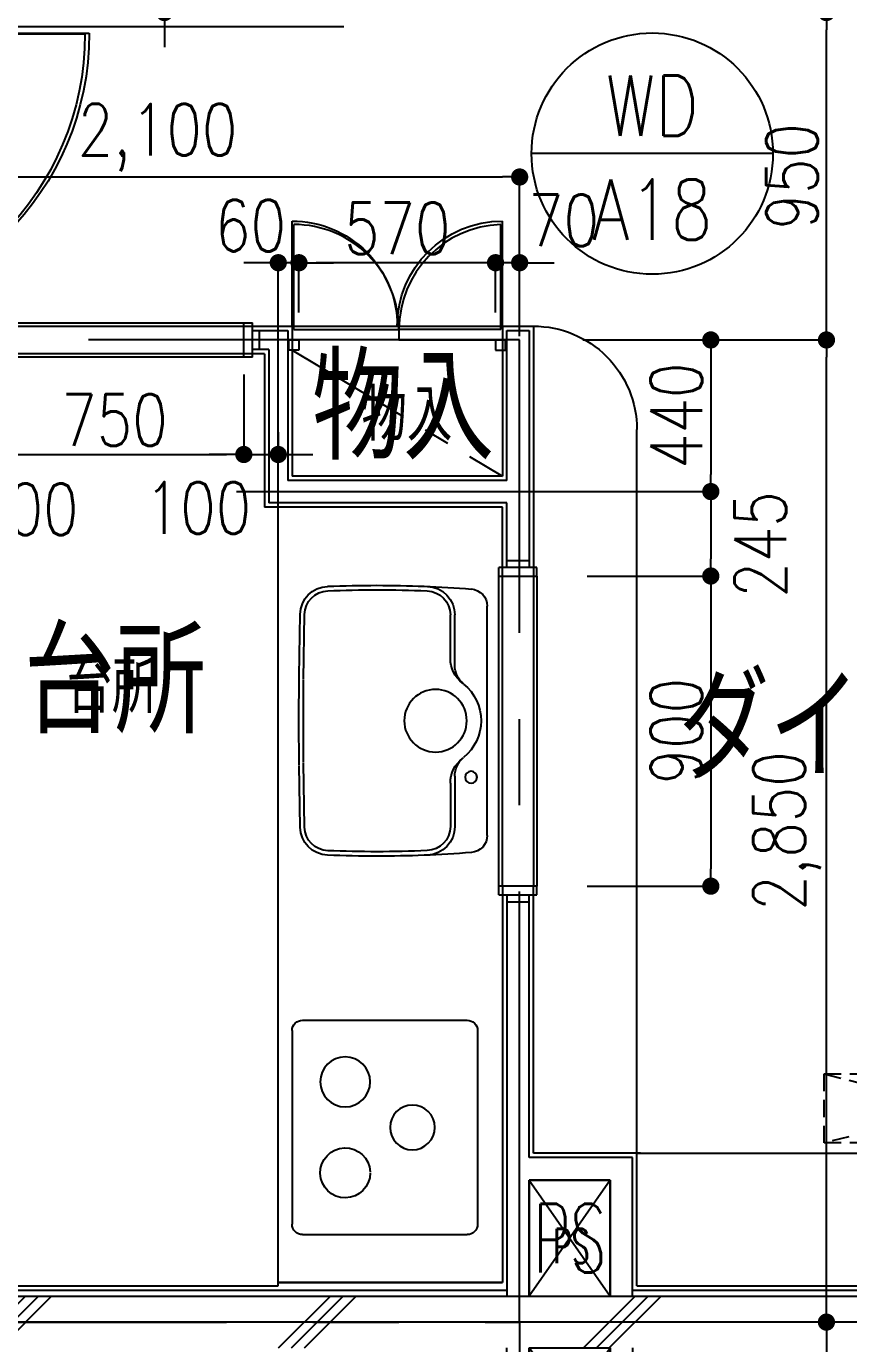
# Model space of a CAD drawing. Header units: millimetres. Extents: x 15495 to 166182, y -39946 to 18307.
# Drawn here: x 52610 to 54995, y 6369 to 10191 of the extents above; entities that cross this region are included whole.
import ezdxf
from ezdxf.enums import TextEntityAlignment as Align

# ---------------------------------------------------------------- set-up
doc = ezdxf.new("R2010")
doc.units = ezdxf.units.MM
doc.header["$LTSCALE"] = 1000
for name, pattern in [('CENTER', [2, 1.25, -0.25, 0.25, -0.25]), ('DASHED2', [0.375, 0.25, -0.125]), ('WaterSpace_CENTER', [2, 1.25, -0.25, 0.25, -0.25])]:
    doc.linetypes.add(name, pattern=pattern)
doc.layers.get('0').update_dxf_attribs({"linetype": 'CONTINUOUS'})
for name, color, linetype in [('DT_ID', 13, 'CONTINUOUS'), ('E_TEXT', 3, 'CONTINUOUS'), ('F_FITT1-100', 5, 'CONTINUOUS'), ('F_FITT1-50', 5, 'CONTINUOUS'), ('K-A_EQP-50', 60, 'CONTINUOUS'), ('SF-A_ELSE-50', 6, 'CONTINUOUS'), ('SF-A_EQP-50', 60, 'CONTINUOUS'), ('SF-A_SANI-KYOUTSU', 60, 'CONTINUOUS'), ('SF-DT_ID-100', 13, 'CONTINUOUS'), ('SF-E_DIM-50', 3, 'CONTINUOUS'), ('SF-E_GRID-100', 1, 'CENTER'), ('SF-E_GRID-50', 1, 'CENTER'), ('SF-E_TEXT-100', 3, 'CONTINUOUS'), ('SF-E_TEXT-50', 3, 'CONTINUOUS'), ('SF-F_FINI1-100', 190, 'CONTINUOUS'), ('SF-F_FINI1-50', 190, 'CONTINUOUS'), ('SF-F_FINI2-50', 1, 'CONTINUOUS'), ('SF-F_FITT1-100', 5, 'CONTINUOUS'), ('SF-F_FITT1-50', 5, 'CONTINUOUS'), ('SF-F_HAT1-50', 9, 'CONTINUOUS'), ('SF-F_HIDE-100', 12, 'CONTINUOUS'), ('SF-F_HIDE-50', 12, 'CONTINUOUS'), ('SF-R_EWALL-50', 7, 'CONTINUOUS'), ('SINK-A_B_C_E_TYPE_A_SANI-100', 60, 'CONTINUOUS'), ('SINK-A_B_C_E_TYPE_A_SANI-50', 60, 'CONTINUOUS'), ('SINK-A_B_C_E_TYPE_DT_ID', 13, 'CONTINUOUS'), ('WaterSpace_F_FITT1-100', 5, 'CONTINUOUS'), ('WaterSpace_F_FITT1-50', 5, 'CONTINUOUS'), ('WaterSpace_SP-A_ELSE-50', 6, 'CONTINUOUS'), ('WaterSpace_SP-A_SANI-KYOUTSU', 60, 'CONTINUOUS'), ('WaterSpace_SP-E_GRID-50', 1, 'WaterSpace_CENTER'), ('WaterSpace_SP-F_FINI1-100', 190, 'CONTINUOUS'), ('WaterSpace_SP-F_FINI1-50', 190, 'CONTINUOUS'), ('WaterSpace_SP-F_FINI2-50', 1, 'CONTINUOUS'), ('WaterSpace_SP-F_FITT1-100', 5, 'CONTINUOUS'), ('WaterSpace_SP-F_FITT1-50', 5, 'CONTINUOUS'), ('WaterSpace_SP-F_FITT2-100', 1, 'CONTINUOUS'), ('WaterSpace_SP-F_FITT2-50', 1, 'CONTINUOUS'), ('WaterSpace_SP-F_HIDE-100', 12, 'CONTINUOUS'), ('WaterSpace_SP-F_HIDE-50', 12, 'CONTINUOUS'), ('WaterSpace_SP-H-AREA-50', 1, 'WaterSpace_CENTER'), ('WaterSpace_SP-H_LINE1-100', 140, 'CONTINUOUS'), ('WaterSpace_SP-H_LINE1-50', 140, 'CONTINUOUS'), ('WaterSpace_SP-U_LGS-50', 120, 'CONTINUOUS')]:
    doc.layers.add(name, color=color, linetype=linetype)
doc.styles.add('DIM', font='romans.shx', dxfattribs={"width": 0.8, "bigfont": 'bigfont.shx'})
doc.styles.add('ROOM', font='romans.shx', dxfattribs={"width": 0.8, "bigfont": 'bigfont.shx'})
doc.styles.add('SINK-A_B_C_E_TYPE_STANDARD', font='TXT', dxfattribs={"bigfont": 'BIGFONT'})
doc.styles.get("Standard").update_dxf_attribs({"font": 'txt.shx', "bigfont": 'bigfont.shx'})
doc.dimstyles.new('DIM50_3_3', dxfattribs={"dimscale": 50, "dimtxt": 3, "dimasz": 1, "dimexe": 0, "dimexo": 1, "dimgap": 0.5, "dimtad": 1, "dimdec": 1, "dimdsep": 46, "dimlunit": 6, "dimtxsty": 'DIM', "dimblk1": 'DOT', "dimblk2": 'DOT', "dimsah": 1, "dimcen": 1, "dimclrd": 256, "dimclre": 256, "dimclrt": 256, "dimadec": 0, "dimazin": 0, "dimtfac": 1, "dimtdec": 1, "dimtix": 1, "dimtmove": 2, "dimatfit": 3, "dimldrblk": 'DOT', "dimfxl": 1, "dimtvp": 0.833333, "dimtolj": 1, "dimarcsym": 0})

# ---------------------------------------------------------------- blocks, each defined once
blk = doc.blocks.new('TATEGU-KIGOU')
at = {"color": 2}
blk.add_line((350, 0), (-350, 0), dxfattribs=at)
blk.add_circle((0, 0), 350, dxfattribs=at)
at = {"color": 2, "style": 'ROOM', "width": 0.8}
for tag, p in [('建具種別', (0, 51.6)), ('建具番号', (0, -250.1))]:
    blk.add_attdef(tag, text='', height=175, dxfattribs=at).set_placement(p, align=Align.CENTER)
at = {"flags": 1}
for tag, p in [('内法寸法（W）', (-414, -713.8)), ('内法寸法（H）', (-414, -1063.8)), ('階', (-373.6, -1414.3)), ('部屋名', (-373.6, -1786.8)), ('メーカー名', (-373.6, -2148.9)), ('値段', (-373.6, -2498.9)), ('重量', (-373.6, -2848.9)), ('建具形状', (-373.6, -3199)), ('開閉方式', (-373.6, -3549)), ('取付場所', (-373.6, -3899)), ('見込', (-373.6, -4296.3)), ('扉厚', (-373.6, -4646.3)), ('仕上', (-373.6, -4996.3)), ('ガラス', (-373.6, -5346.3)), ('建具金物', (-373.6, -5696.3)), ('枠形状', (-373.6, -6046.3)), ('沓摺形状', (-373.6, -6396.3)), ('特記事項', (-373.6, -6746.3)), ('防火性能', (-373.6, -7096.3))]:
    blk.add_attdef(tag, p, '', height=175, dxfattribs=at)
blk = doc.blocks.new('WD-A11_100')
at = {"layer": 'F_FITT1-100'}
for q in [(-867.2, 415), (-40.2, -412.4)]:
    blk.add_line((-40, 415), q, dxfattribs=at)
blk.add_arc((-39.8, 415), 827.4, 180, 269.9719, dxfattribs=at)
blk = doc.blocks.new('SINK-A_B_C_E_TYPE_sink-1_2250')
at = {"layer": 'SINK-A_B_C_E_TYPE_A_SANI-100', "linetype": 'Continuous'}
for p, q in [((0, 0), (0, -650)), ((0, 0), (0, -650)), ((2250, 0), (2250, -650)), ((2250, 0), (2250, -650)), ((1297.5, -44), (1962.5, -44)), ((1297.5, -44), (1962.5, -44)), ((1321.1, -586.8), (1500.3, -589.4)), ((1321.1, -586.8), (1500.3, -589.4)), ((1502, -589.5), (1630, -590)), ((1502, -589.5), (1630, -590)), ((1630, -590), (1758, -589.5)), ((1630, -590), (1758, -589.5)), ((1759.8, -589.4), (1938.9, -586.8)), ((1759.8, -589.4), (1938.9, -586.8)), ((0, -650), (2250, -650)), ((0, -650), (2250, -650))]:
    blk.add_line(p, q, dxfattribs=at)
for centre, radius in [((450, -261), 65), ((450, -261), 65), ((582, -456), 72.5), ((582, -456), 72.5)]:
    blk.add_circle(centre, radius, dxfattribs=at)
for centre, radius, start, end in [((1297.5, -94), 50, 90, 175.5283), ((1297.5, -94), 50, 90, 175.5283), ((1962.5, -94), 50, 4.4717, 90), ((1962.5, -94), 50, 4.4717, 90), ((4750, -364), 3513, 175.5283, 180), ((4750, -364), 3513, 175.5283, 180), ((-1490, -364), 3513, 0, 4.4717), ((-1490, -364), 3513, 0, 4.4717), ((4750, -364), 3513, 180, 182.3366), ((4750, -364), 3513, 180, 182.3366), ((-1490, -364), 3513, 357.6634, 0), ((-1490, -364), 3513, 357.6634, 0), ((318, -456), 72.5, 90, 87.6285), ((318, -456), 72.5, 90, 87.6285), ((1322.9, -503.8), 83, 182.3366, 268.8212), ((1322.9, -503.8), 83, 182.3366, 268.8212), ((1937.1, -503.8), 83, 271.1788, 357.6634), ((1937.1, -503.8), 83, 271.1788, 357.6634)]:
    blk.add_arc(centre, radius, start, end, dxfattribs=at)
at = {"layer": 'SINK-A_B_C_E_TYPE_A_SANI-50', "linetype": 'Continuous'}
for p, q in [((0, 0), (0, -650)), ((2250, 0), (2250, -650)), ((731, -72), (169, -72)), ((1297.5, -44), (1962.5, -44)), ((139, -580), (139, -102)), ((761, -580), (761, -102)), ((1469.3, -138), (1323, -138)), ((1449.3, -151), (1323, -151)), ((1790.7, -138), (1937, -138)), ((1810.7, -151), (1937, -151)), ((731, -610), (169, -610)), ((1321.1, -586.8), (1500.3, -589.4)), ((1321.4, -573.8), (1508, -576.5)), ((1502, -589.5), (1630, -590)), ((1509.7, -576.5), (1748.8, -576.5)), ((1630, -590), (1758, -589.5)), ((1750.5, -576.5), (1938.6, -573.8)), ((1759.8, -589.4), (1938.9, -586.8)), ((0, -650), (2250, -650))]:
    blk.add_line(p, q, dxfattribs=at)
for centre, radius in [((1466, -91), 17.5), ((1630, -194), 90.7), ((450, -261), 65), ((582, -456), 72.5)]:
    blk.add_circle(centre, radius, dxfattribs=at)
for centre, radius, start, end in [((169, -102), 30, 90, 180), ((731, -102), 30, 0, 90), ((1297.5, -94), 50, 90, 175.5283), ((1630, -200), 138, 39.3915, 140.6085), ((1962.5, -94), 50, 4.4717, 90), ((4750, -364), 3513, 175.5283, 180), ((1469.3, -68), 70, 270, 320.6085), ((1790.7, -68), 70, 219.3915, 270), ((-1490, -364), 3513, 0, 4.4717), ((1323, -221), 83, 90, 177.6105), ((1323, -221), 70, 90, 177.6105), ((1449.3, -61), 90, 270, 322.4359), ((1810.7, -61), 90, 217.5642, 270), ((1937, -221), 83, 2.3894, 90), ((1937, -221), 70, 2.3894, 90), ((4750, -364), 3500, 177.6105, 180), ((-1490, -364), 3500, 0, 2.3894), ((4750, -364), 3513, 180, 182.3366), ((4750, -364), 3500, 180, 182.3366), ((-1490, -364), 3500, 357.6634, 0), ((-1490, -364), 3513, 357.6634, 0), ((318, -456), 72.5, 90, 87.6285), ((1322.9, -503.8), 83, 182.3366, 268.8212), ((1322.9, -503.8), 70, 182.3366, 268.8212), ((1937.1, -503.8), 70, 271.1788, 357.6634), ((1937.1, -503.8), 83, 271.1788, 357.6634), ((169, -580), 30, 180, 270), ((731, -580), 30, 270, 0)]:
    blk.add_arc(centre, radius, start, end, dxfattribs=at)
at = {"layer": 'SINK-A_B_C_E_TYPE_DT_ID', "style": 'SINK-A_B_C_E_TYPE_STANDARD', "flags": 1}
for tag, p in [('KTメーカー', (3312.6, 559.4)), ('KT品番', (3312.6, 43.1)), ('KT価格', (3312.6, -456.9)), ('KT取付個所', (3312.6, -852.2)), ('KT寸法（W）', (3321.5, -1319)), ('KT寸法（D）', (3345.3, -1741.7)), ('KTカウンター', (3348.4, -2139.5)), ('KT調理器具', (3348.4, -2556.1)), ('KT水栓金具', (3348.4, -3056.1)), ('KT特記事項', (3348.4, -3531.9))]:
    blk.add_attdef(tag, p, '', height=250, dxfattribs=at)
blk = doc.blocks.new('SINK-A_B_C_E_TYPE')
at = {"layer": 'SINK-A_B_C_E_TYPE_DT_ID', "linetype": 'Continuous'}
blk.add_blockref('SINK-A_B_C_E_TYPE_sink-1_2250', (0, 0), dxfattribs=at)
blk.add_blockref('SINK-A_B_C_E_TYPE_sink-1_2250', (0, 0), dxfattribs=at)
blk = doc.blocks.new('WaterSpace_WD-A18_100')
at = {"layer": 'WaterSpace_F_FITT1-100'}
for p, q in [((0, 0), (0, 305)), ((610, 0), (610, 305))]:
    blk.add_line(p, q, dxfattribs=at)
for centre, start, end in [((0, 0), 0, 90), ((610, 0), 90, 180)]:
    blk.add_arc(centre, 305, start, end, dxfattribs=at)
blk = doc.blocks.new('WaterSpace_WD-A18_50')
at = {"layer": 'WaterSpace_F_FITT1-50'}
for p, q in [((-605, -10), (-605, 295)), ((-5, -10), (-5, 294.8)), ((-605, -10), (-300, -10)), ((-300, -10), (-300, -40)), ((-5, -10), (-300, -10))]:
    blk.add_line(p, q, dxfattribs=at)
at = {"layer": 'WaterSpace_F_FITT1-50', "linetype": 'Continuous'}
for p, q in [((-619, -40), (-590, -40)), ((-619, -70), (-619, -40)), ((-590, -70), (-619, -70)), ((-590, -40), (-590, -70)), ((-20, -40), (-20, -70)), ((9, -40), (-20, -40)), ((-20, -70), (9, -70)), ((9, -70), (9, -40))]:
    blk.add_line(p, q, dxfattribs=at)
at = {"layer": 'WaterSpace_F_FITT1-50'}
for centre, start, end in [((-605, -10), 360, 90), ((5, -10), 91.8789, 180)]:
    blk.add_arc(centre, 305, start, end, dxfattribs=at)
blk = doc.blocks.new('WaterSpace')
at = {"layer": 'WaterSpace_SP-A_ELSE-50'}
blk.add_line((2440, -490), (2440, -2590), dxfattribs=at)
blk.add_arc((2140, -2590), 300, 270, 0, dxfattribs=at)
at = {"layer": 'WaterSpace_SP-E_GRID-50'}
for p, q in [((1400, -2276.4), (1400, -2993.8)), ((1400, -2276.4), (1400, -2993.8)), ((1278.5, -2410), (2321.7, -2410))]:
    blk.add_line(p, q, dxfattribs=at)
at = {"layer": 'WaterSpace_SP-F_FINI1-100'}
for p, q in [((2128, -75), (2362, -75)), ((2128, -75), (2128, -412)), ((2362, -75), (2362, -412)), ((40, -105), (1400, -105)), ((1400, -105), (1400, -115)), ((2440, -105), (2440, -490)), ((1400, -115), (2050, -115)), ((1400, -115), (2050, -115)), ((2050, -1265), (2050, -115)), ((2362, -412), (2128, -412)), ((2140, -490), (2140, -1265)), ((2440, -490), (2140, -490)), ((2050, -2165), (2050, -2365)), ((2140, -2890), (2140, -2165)), ((1360, -2810), (1360, -2365)), ((2050, -2365), (1360, -2365)), ((2050, -2455), (1440, -2455)), ((1440, -2890), (1440, -2455)), ((2050, -2890), (2050, -2455)), ((1360, -2810), (1300, -2810)), ((1300, -2890), (1440, -2890)), ((2050, -2890), (2140, -2890))]:
    blk.add_line(p, q, dxfattribs=at)
at = {"layer": 'WaterSpace_SP-F_FINI1-50'}
for p, q in [((40, -105), (1400, -105)), ((1400, -105), (1400, -115)), ((2440, -105), (2440, -490)), ((2440, -105), (2440, -490)), ((1400, -115), (2050, -115)), ((1400, -115), (2050, -115)), ((2050, -1240), (2050, -115)), ((2140, -490), (2140, -1240)), ((2140, -490), (2140, -1240)), ((2440, -490), (2140, -490)), ((2440, -490), (2140, -490)), ((2050, -2190), (2050, -2365)), ((2140, -2890), (2140, -2190)), ((1360, -2810), (1360, -2365)), ((2050, -2365), (1360, -2365)), ((1440, -2820), (1440, -2455)), ((2050, -2455), (1440, -2455)), ((2050, -2820), (2050, -2455)), ((1360, -2810), (1325, -2810)), ((1440, -2890), (1440, -2850)), ((2050, -2890), (2050, -2850)), ((1325, -2890), (1440, -2890)), ((2050, -2890), (2140, -2890))]:
    blk.add_line(p, q, dxfattribs=at)
at = {"layer": 'WaterSpace_SP-F_FINI2-50'}
blk.add_line((27.5, -92.5), (2062.5, -92.5), dxfattribs=at)
blk.add_line((27.5, -92.5), (2062.5, -92.5), dxfattribs=at)
at = {"layer": 'WaterSpace_SP-F_FITT1-100'}
for p, q in [((2140, -1265), (2050, -1265)), ((2050, -2165), (2140, -2165)), ((1300, -2810), (1300, -2890)), ((1440, -2890), (2050, -2890))]:
    blk.add_line(p, q, dxfattribs=at)
at = {"layer": 'WaterSpace_SP-F_FITT1-50'}
for p, q in [((2040, -1240), (2040, -1265)), ((2040, -1240), (2150, -1240)), ((2150, -1240), (2150, -1265)), ((2150, -1265), (2040, -1265)), ((2040, -2165), (2040, -2190)), ((2040, -2165), (2150, -2165)), ((2150, -2165), (2150, -2190)), ((2150, -2190), (2040, -2190)), ((1325, -2800), (1300, -2800)), ((1300, -2800), (1300, -2900)), ((1325, -2800), (1325, -2900)), ((1750, -2850), (1445, -2850)), ((1750, -2850), (1445, -2850)), ((1750, -2850), (2055, -2850)), ((1750, -2850), (2055, -2850)), ((1300, -2900), (1325, -2900))]:
    blk.add_line(p, q, dxfattribs=at)
at = {"layer": 'WaterSpace_SP-F_FITT2-100'}
for p, q in [((2050, -1265), (2050, -2165)), ((2140, -2165), (2140, -1265))]:
    blk.add_line(p, q, dxfattribs=at)
at = {"layer": 'WaterSpace_SP-F_FITT2-50'}
for p, q in [((2040, -1265), (2040, -2165)), ((2040, -1265), (2040, -2165)), ((2150, -2165), (2150, -1265)), ((2150, -2165), (2150, -1265))]:
    blk.add_line(p, q, dxfattribs=at)
at = {"layer": 'WaterSpace_SP-F_HIDE-100', "ltscale": 0.2}
for p, q in [((1300, -2810), (550, -2810)), ((550, -2890), (1300, -2890))]:
    blk.add_line(p, q, dxfattribs=at)
at = {"layer": 'WaterSpace_SP-F_HIDE-50', "ltscale": 0.2}
for p, q in [((1300, -2800), (550, -2800)), ((550, -2900), (1300, -2900))]:
    blk.add_line(p, q, dxfattribs=at)
at = {"layer": 'WaterSpace_SP-H-AREA-50'}
blk.add_lwpolyline([(0, 0), (2100, 0), (2100, -2850), (450, -2850), (450, -1950), (0, -1950), (0, 0)], dxfattribs=at)
at = {"layer": 'WaterSpace_SP-H_LINE1-100'}
for p, q in [((2362, -412), (2128, -75)), ((2128, -412), (2362, -75))]:
    blk.add_line(p, q, dxfattribs=at)
at = {"layer": 'WaterSpace_SP-H_LINE1-100', "linetype": 'WaterSpace_CENTER', "ltscale": 0.3}
blk.add_line((1440, -2820), (2050, -2455), dxfattribs=at)
at = {"layer": 'WaterSpace_SP-H_LINE1-50'}
for p, q in [((2128, -412), (2362, -75)), ((2362, -412), (2128, -75)), ((2128, -412), (2362, -75)), ((2362, -412), (2128, -75))]:
    blk.add_line(p, q, dxfattribs=at)
at = {"layer": 'WaterSpace_SP-H_LINE1-50', "linetype": 'WaterSpace_CENTER', "ltscale": 0.3}
blk.add_line((1440, -2820), (2050, -2455), dxfattribs=at)
blk.add_line((1440, -2820), (2050, -2455), dxfattribs=at)
at = {"layer": 'WaterSpace_SP-U_LGS-50'}
for p, q in [((2062.5, -1240), (2062.5, -75)), ((2128, -412), (2128, -75)), ((2362, -412), (2362, -75)), ((2427.5, -75), (2427.5, -477.5)), ((2128, -412), (2362, -412)), ((2127.5, -477.5), (2127.5, -1240)), ((2427.5, -477.5), (2127.5, -477.5)), ((2062.5, -1220), (2127.5, -1220)), ((2062.5, -2190), (2062.5, -2377)), ((2062.5, -2210), (2127.5, -2210)), ((2127.5, -2877.5), (2127.5, -2190)), ((1372.5, -2822.5), (1372.5, -2377)), ((2062.5, -2377), (1372.5, -2377)), ((2062.5, -2442.5), (1427.5, -2442.5)), ((1427.5, -2877.5), (1427.5, -2442.5)), ((2062.5, -2442.5), (2062.5, -2877.5)), ((1372.5, -2822.5), (1325, -2822.5)), ((1345, -2822.5), (1345, -2877.5)), ((1325, -2877.5), (1427.5, -2877.5)), ((2062.5, -2877.5), (2127.5, -2877.5))]:
    blk.add_line(p, q, dxfattribs=at)
at = {"layer": 'WaterSpace_SP-A_SANI-KYOUTSU', "rotation": 270}
blk.add_blockref('SINK-A_B_C_E_TYPE', (2050, -115), dxfattribs=at)
at = {"layer": 'WaterSpace_SP-F_FITT1-100', "rotation": 180}
blk.add_blockref('WaterSpace_WD-A18_100', (2050, -2890), dxfattribs=at)
at = {"layer": 'WaterSpace_SP-F_FITT1-50', "yscale": -1}
blk.add_blockref('WaterSpace_WD-A18_50', (2050, -2890), dxfattribs=at)
blk = doc.blocks.new('ROOM')
at = {"layer": 'DT_ID', "flags": 1}
for tag, p in [('室番号', (0, 500)), ('面積', (0, -500)), ('内装制限', (0, -1000)), ('仕上レベル', (0, -1500)), ('スラブレベル', (0, -2000)), ('天井高', (0, -2500)), ('床下地', (0, -3000)), ('床仕上', (0, -3500)), ('巾木高さ', (0, -4000)), ('巾木仕上', (0, -4500)), ('壁下地', (0, -5000)), ('壁仕上', (0, -5500)), ('天井下地', (0, -6000)), ('天井仕上', (0, -6500)), ('見切縁', (0, -7000)), ('備考', (0, -7500))]:
    blk.add_attdef(tag, p, '', height=300, dxfattribs=at)
at = {"layer": 'E_TEXT', "style": 'ROOM', "width": 0.8}
blk.add_attdef('室名', (0, 0), '', height=300, dxfattribs=at)
blk = doc.blocks.new('SF-BLOCK_100')
at = {"layer": 'SF-E_GRID-100'}
blk.add_line((33440.32, 6500), (-8467.99, 6500), dxfattribs=at)
at = {"layer": 'SF-F_FINI1-100'}
blk.add_line((24340, 6605), (25680, 6605), dxfattribs=at)
at = {"layer": 'SF-F_HIDE-100', "ltscale": 0.3}
blk.add_line((24340, 6990), (26280, 6990), dxfattribs=at)
at = {"layer": 'SF-A_SANI-KYOUTSU', "xscale": -1, "rotation": 180.000000000013}
blk.add_blockref('WaterSpace', (21900, 6500), dxfattribs=at)
at = {"layer": 'SF-A_SANI-KYOUTSU'}
blk.add_blockref('WaterSpace', (21900, 6500), dxfattribs=at)
at = {"layer": 'SF-DT_ID-100'}
blk.add_blockref('TATEGU-KIGOU', (24384.5, 9890.71), dxfattribs=at).add_auto_attribs({'建具種別': 'WD', '建具番号': 'A18'})
at = {"layer": 'SF-E_TEXT-100'}
ref = blk.add_blockref('ROOM', (23397.84, 9002.52), dxfattribs=at)
ref.add_attrib('室名', '物入', (23397.84, 9002.52), dxfattribs={"height": 300, "style": 'ROOM', "width": 0.8})
ref = blk.add_blockref('ROOM', (22562.03, 8208.86), dxfattribs=at)
ref.add_attrib('室名', '台所', (22562.03, 8208.86), dxfattribs={"height": 300, "style": 'ROOM', "width": 0.8})
ref = blk.add_blockref('ROOM', (24460.16, 8075.3), dxfattribs=at)
ref.add_attrib('室名', 'ダイニング', (24460.16, 8075.3), dxfattribs={"height": 300, "style": 'ROOM', "width": 0.8})
at = {"layer": 'SF-F_FITT1-100', "xscale": -1}
blk.add_blockref('WD-A11_100', (21884.69, 9825), dxfattribs=at)
at = {"layer": 'SF-E_TEXT-100', "width": 0.6}
blk.add_text('PS', height=200, dxfattribs=at).set_placement((24145, 6743.5), align=Align.MIDDLE)
blk = doc.blocks.new('DOT')
at = {"color": 0, "linetype": 'ByBlock'}
blk.add_line((-0.5, 0), (-1, 0), dxfattribs=at)
at = {"color": 0, "linetype": 'ByBlock', "const_width": 0.5}
blk.add_lwpolyline([(-0.25, 0, 1), (0.25, 0, 1)], format="xyb", close=True, dxfattribs=at)
blk = doc.blocks.new('*D268')
at = {"layer": 'SF-E_DIM-50', "lineweight": -2}
for p, q in [((51940.7, 8600.1), (51940.7, 9753.9)), ((51990.7, 9753.9), (53990.7, 9753.9)), ((54040.7, 9500.1), (54040.7, 9753.9))]:
    blk.add_line(p, q, dxfattribs=at)
at = {"layer": 'SF-E_DIM-50', "lineweight": -2, "xscale": 50, "yscale": 50, "zscale": 50, "rotation": 180}
blk.add_blockref('DOT', (51940.7, 9753.9), dxfattribs=at)
at = {"layer": 'SF-E_DIM-50', "lineweight": -2, "xscale": 50, "yscale": 50, "zscale": 50}
blk.add_blockref('DOT', (54040.7, 9753.9), dxfattribs=at)
at = {"layer": 'SF-E_DIM-50', "insert": (52990.7, 9868.2), "char_height": 150, "attachment_point": 5, "style": 'DIM'}
blk.add_mtext('\\A1;2,100', dxfattribs=at)
blk = doc.blocks.new('_DOT')
at = {"color": 0, "linetype": 'ByBlock'}
blk.add_line((-0.5, 0), (-1, 0), dxfattribs=at)
at = {"color": 0, "linetype": 'ByBlock', "const_width": 0.5}
blk.add_lwpolyline([(-0.25, 0, 1), (0.25, 0, 1)], format="xyb", close=True, dxfattribs=at)
blk = doc.blocks.new('WD-A11_50')
at = {"layer": 'F_FITT1-50'}
for p, q in [((-30.5, -61.8), (-854.5, -61.8)), ((70.3, -40), (-39.7, -40)), ((-39.7, -60), (-39.7, -40)), ((1.8, -60), (-39.7, -60)), ((0, -61.8), (-30.5, -61.8)), ((-30.5, -61.8), (-30.5, -888.1)), ((0, -886.7), (0, -60.4)), ((1.8, -60), (1.8, -75)), ((1.8, -75), (15.7, -75)), ((15.7, -75), (15.7, -60)), ((70.3, -60), (15.7, -60)), ((70.3, -40), (70.3, -60)), ((117.2, -475), (-122.8, -475)), ((1.8, -875), (15.7, -875)), ((1.8, -890), (1.8, -875)), ((15.7, -875), (15.7, -890)), ((-39.7, -890), (-39.7, -910)), ((1.8, -890), (-39.7, -890)), ((0, -888.1), (-30.5, -888.1)), ((70.3, -890), (15.7, -890)), ((70.3, -910), (70.3, -890))]:
    blk.add_line(p, q, dxfattribs=at)
blk.add_arc((-28.5, -62.2), 826, 179.9767, 269.8636, dxfattribs=at)
blk = doc.blocks.new('*D210')
at = {"layer": 'SF-E_DIM-50', "lineweight": -2}
for p, q in [((53898.4, 10231), (54930.4, 10231)), ((54930.4, 9331), (54930.4, 10181)), ((54408.4, 9281), (54930.4, 9281))]:
    blk.add_line(p, q, dxfattribs=at)
at = {"layer": 'SF-E_DIM-50', "lineweight": -2, "xscale": 50, "yscale": 50, "zscale": 50}
for p, rotation in [((54930.4, 10231), 90), ((54930.4, 9281), 270)]:
    blk.add_blockref('DOT', p, dxfattribs=dict(at, rotation=rotation))
at = {"layer": 'SF-E_DIM-50', "insert": (54830.4, 9756), "char_height": 150, "attachment_point": 5, "rotation": 90, "style": 'DIM'}
blk.add_mtext('\\A1;950', dxfattribs=at)
blk = doc.blocks.new('*D239')
at = {"layer": 'SF-E_DIM-50', "lineweight": -2}
for p, q in [((54575.9, 9281), (54595.1, 9281)), ((54595.1, 9231), (54595.1, 8891)), ((54158.1, 8841), (54595.1, 8841))]:
    blk.add_line(p, q, dxfattribs=at)
at = {"layer": 'SF-E_DIM-50', "lineweight": -2, "xscale": 50, "yscale": 50, "zscale": 50}
for p, rotation in [((54595.1, 9281), 90), ((54595.1, 8841), 270)]:
    blk.add_blockref('DOT', p, dxfattribs=dict(at, rotation=rotation))
at = {"layer": 'SF-E_DIM-50', "insert": (54495.1, 9061), "char_height": 150, "attachment_point": 5, "rotation": 90, "style": 'DIM'}
blk.add_mtext('\\A1;440', dxfattribs=at)
blk = doc.blocks.new('*D238')
at = {"layer": 'SF-E_DIM-50', "lineweight": -2}
for p, q in [((54322.2, 8841), (54595.1, 8841)), ((54595.1, 8791), (54595.1, 8646)), ((54236.3, 8596), (54595.1, 8596))]:
    blk.add_line(p, q, dxfattribs=at)
at = {"layer": 'SF-E_DIM-50', "lineweight": -2, "xscale": 50, "yscale": 50, "zscale": 50}
for p, rotation in [((54595.1, 8841), 90), ((54595.1, 8596), 270)]:
    blk.add_blockref('DOT', p, dxfattribs=dict(at, rotation=rotation))
at = {"layer": 'SF-E_DIM-50', "insert": (54738.8, 8687.6), "char_height": 150, "attachment_point": 5, "rotation": 90, "style": 'DIM'}
blk.add_mtext('\\A1;245', dxfattribs=at)
blk = doc.blocks.new('*D237')
at = {"layer": 'SF-E_DIM-50', "lineweight": -2}
for p, q in [((54236.3, 8596), (54595.1, 8596)), ((54595.1, 8546), (54595.1, 7746)), ((54236.3, 7696), (54595.1, 7696))]:
    blk.add_line(p, q, dxfattribs=at)
at = {"layer": 'SF-E_DIM-50', "lineweight": -2, "xscale": 50, "yscale": 50, "zscale": 50}
for p, rotation in [((54595.1, 8596), 90), ((54595.1, 7696), 270)]:
    blk.add_blockref('DOT', p, dxfattribs=dict(at, rotation=rotation))
at = {"layer": 'SF-E_DIM-50', "insert": (54495.1, 8146), "char_height": 150, "attachment_point": 5, "rotation": 90, "style": 'DIM'}
blk.add_mtext('\\A1;900', dxfattribs=at)
blk = doc.blocks.new('*D236')
at = {"layer": 'SF-E_DIM-50', "lineweight": -2}
for p, q in [((54224, 9281), (54930.4, 9281)), ((54930.4, 6481), (54930.4, 9231)), ((54942.5, 6431), (54930.4, 6431))]:
    blk.add_line(p, q, dxfattribs=at)
at = {"layer": 'SF-E_DIM-50', "lineweight": -2, "xscale": 50, "yscale": 50, "zscale": 50}
for p, rotation in [((54930.4, 9281), 90), ((54930.4, 6431), 270)]:
    blk.add_blockref('DOT', p, dxfattribs=dict(at, rotation=rotation))
at = {"layer": 'SF-E_DIM-50', "insert": (54816.1, 7856), "char_height": 150, "attachment_point": 5, "rotation": 90, "style": 'DIM'}
blk.add_mtext('\\A1;2,850', dxfattribs=at)
blk = doc.blocks.new('*D234')
at = {"layer": 'SF-E_DIM-50', "lineweight": -2}
for p, q in [((54942.5, 6431), (54930.4, 6431)), ((54930.4, 6381), (54930.4, 3631)), ((54224, 3581), (54930.4, 3581))]:
    blk.add_line(p, q, dxfattribs=at)
at = {"layer": 'SF-E_DIM-50', "lineweight": -2, "xscale": 50, "yscale": 50, "zscale": 50}
for p, rotation in [((54930.4, 6431), 90), ((54930.4, 3581), 270)]:
    blk.add_blockref('DOT', p, dxfattribs=dict(at, rotation=rotation))
at = {"layer": 'SF-E_DIM-50', "insert": (54816.1, 5006), "char_height": 150, "attachment_point": 5, "rotation": 90, "style": 'DIM'}
blk.add_mtext('\\A1;2,850', dxfattribs=at)
blk = doc.blocks.new('*D273')
at = {"layer": 'SF-E_DIM-50', "lineweight": -2}
for p, q in [((52490.7, 9193.3), (52490.7, 8948.6)), ((53240.7, 9181), (53240.7, 8948.6)), ((52540.7, 8948.6), (53190.7, 8948.6))]:
    blk.add_line(p, q, dxfattribs=at)
at = {"layer": 'SF-E_DIM-50', "lineweight": -2, "xscale": 50, "yscale": 50, "zscale": 50, "rotation": 180}
blk.add_blockref('DOT', (52490.7, 8948.6), dxfattribs=at)
at = {"layer": 'SF-E_DIM-50', "lineweight": -2, "xscale": 50, "yscale": 50, "zscale": 50}
blk.add_blockref('DOT', (53240.7, 8948.6), dxfattribs=at)
at = {"layer": 'SF-E_DIM-50', "insert": (52865.7, 9048.6), "char_height": 150, "attachment_point": 5, "style": 'DIM'}
blk.add_mtext('\\A1;750', dxfattribs=at)
blk = doc.blocks.new('*D271')
at = {"layer": 'SF-E_DIM-50', "lineweight": -2}
for p, q in [((52490.7, 9193.3), (52490.7, 8948.6)), ((52340.7, 8948.6), (52290.7, 8948.6)), ((52390.7, 8908.3), (52390.7, 8948.6)), ((52390.7, 8948.6), (52490.7, 8948.6)), ((52540.7, 8948.6), (52590.7, 8948.6))]:
    blk.add_line(p, q, dxfattribs=at)
at = {"layer": 'SF-E_DIM-50', "lineweight": -2, "xscale": 50, "yscale": 50, "zscale": 50}
blk.add_blockref('DOT', (52390.7, 8948.6), dxfattribs=at)
at = {"layer": 'SF-E_DIM-50', "lineweight": -2, "xscale": 50, "yscale": 50, "zscale": 50, "rotation": 180}
blk.add_blockref('DOT', (52490.7, 8948.6), dxfattribs=at)
at = {"layer": 'SF-E_DIM-50', "insert": (52607.3, 8789.8), "char_height": 150, "attachment_point": 5, "style": 'DIM'}
blk.add_mtext('\\A1;100', dxfattribs=at)
blk = doc.blocks.new('*D278')
at = {"layer": 'SF-E_DIM-50', "lineweight": -2}
for p, q in [((53920.7, 9505.1), (53870.7, 9505.1)), ((53970.7, 9361), (53970.7, 9505.1)), ((54040.7, 9505.1), (53970.7, 9505.1)), ((54040.7, 9292.3), (54040.7, 9505.1)), ((54090.7, 9505.1), (54140.7, 9505.1))]:
    blk.add_line(p, q, dxfattribs=at)
at = {"layer": 'SF-E_DIM-50', "lineweight": -2, "xscale": 50, "yscale": 50, "zscale": 50}
blk.add_blockref('DOT', (53970.7, 9505.1), dxfattribs=at)
at = {"layer": 'SF-E_DIM-50', "lineweight": -2, "xscale": 50, "yscale": 50, "zscale": 50, "rotation": 180}
blk.add_blockref('DOT', (54040.7, 9505.1), dxfattribs=at)
at = {"layer": 'SF-E_DIM-50', "insert": (54168, 9628), "char_height": 150, "attachment_point": 5, "style": 'DIM'}
blk.add_mtext('\\A1;70', dxfattribs=at)
blk = doc.blocks.new('*D277')
at = {"layer": 'SF-E_DIM-50', "lineweight": -2}
for p, q in [((53290.7, 9505.1), (53240.7, 9505.1)), ((53340.7, 9211.7), (53340.7, 9505.1)), ((53400.7, 9505.1), (53340.7, 9505.1)), ((53400.7, 9361), (53400.7, 9505.1)), ((53450.7, 9505.1), (53500.7, 9505.1))]:
    blk.add_line(p, q, dxfattribs=at)
at = {"layer": 'SF-E_DIM-50', "lineweight": -2, "xscale": 50, "yscale": 50, "zscale": 50}
blk.add_blockref('DOT', (53340.7, 9505.1), dxfattribs=at)
at = {"layer": 'SF-E_DIM-50', "lineweight": -2, "xscale": 50, "yscale": 50, "zscale": 50, "rotation": 180}
blk.add_blockref('DOT', (53400.7, 9505.1), dxfattribs=at)
at = {"layer": 'SF-E_DIM-50', "insert": (53260.3, 9612.8), "char_height": 150, "attachment_point": 5, "style": 'DIM'}
blk.add_mtext('\\A1;60', dxfattribs=at)
blk = doc.blocks.new('*D276')
at = {"layer": 'SF-E_DIM-50', "lineweight": -2}
for p, q in [((53400.7, 9361), (53400.7, 9505.1)), ((53920.7, 9505.1), (53450.7, 9505.1)), ((53970.7, 9361), (53970.7, 9505.1))]:
    blk.add_line(p, q, dxfattribs=at)
at = {"layer": 'SF-E_DIM-50', "lineweight": -2, "xscale": 50, "yscale": 50, "zscale": 50, "rotation": 180}
blk.add_blockref('DOT', (53400.7, 9505.1), dxfattribs=at)
at = {"layer": 'SF-E_DIM-50', "lineweight": -2, "xscale": 50, "yscale": 50, "zscale": 50}
blk.add_blockref('DOT', (53970.7, 9505.1), dxfattribs=at)
at = {"layer": 'SF-E_DIM-50', "insert": (53685.7, 9605.1), "char_height": 150, "attachment_point": 5, "style": 'DIM'}
blk.add_mtext('\\A1;570', dxfattribs=at)
blk = doc.blocks.new('*D270')
at = {"layer": 'SF-E_DIM-50', "lineweight": -2}
for p, q in [((53240.7, 9181), (53240.7, 8948.6)), ((53340.7, 9013.1), (53340.7, 8948.6)), ((53190.7, 8948.6), (53140.7, 8948.6)), ((53240.7, 8948.6), (53340.7, 8948.6)), ((53390.7, 8948.6), (53440.7, 8948.6))]:
    blk.add_line(p, q, dxfattribs=at)
at = {"layer": 'SF-E_DIM-50', "lineweight": -2, "xscale": 50, "yscale": 50, "zscale": 50}
blk.add_blockref('DOT', (53240.7, 8948.6), dxfattribs=at)
at = {"layer": 'SF-E_DIM-50', "lineweight": -2, "xscale": 50, "yscale": 50, "zscale": 50, "rotation": 180}
blk.add_blockref('DOT', (53340.7, 8948.6), dxfattribs=at)
at = {"layer": 'SF-E_DIM-50', "insert": (53107.7, 8793.8), "char_height": 150, "attachment_point": 5, "style": 'DIM'}
blk.add_mtext('\\A1;100', dxfattribs=at)
blk = doc.blocks.new('AC')
at = {"layer": 'K-A_EQP-50', "linetype": 'DASHED2', "ltscale": 0.2}
for p, q in [((-800, 0), (-800, 200)), ((0, 200), (-800, 0)), ((-800, 200), (0, 0)), ((-800, 200), (0, 200)), ((0, 200), (0, 0)), ((0, 0), (-800, 0))]:
    blk.add_line(p, q, dxfattribs=at)
at = {"layer": 'K-A_EQP-50'}
blk.add_text('AC', height=200, dxfattribs=at).set_placement((-400, 100), align=Align.MIDDLE)
blk = doc.blocks.new('*D209')
at = {"layer": 'SF-E_DIM-50', "lineweight": -2}
for p, q in [((53010.4, 10336), (53010.4, 10386)), ((53183.8, 10286), (53010.4, 10286)), ((53010.4, 10231), (53010.4, 10286)), ((53181.2, 10231), (53010.4, 10231)), ((53010.4, 10181), (53010.4, 10131))]:
    blk.add_line(p, q, dxfattribs=at)
at = {"layer": 'SF-E_DIM-50', "lineweight": -2, "xscale": 50, "yscale": 50, "zscale": 50}
for p, rotation in [((53010.4, 10286), 270), ((53010.4, 10231), 90)]:
    blk.add_blockref('DOT', p, dxfattribs=dict(at, rotation=rotation))
at = {"layer": 'SF-E_DIM-50', "insert": (52911.4, 10404.8), "char_height": 150, "attachment_point": 5, "rotation": 90, "style": 'DIM'}
blk.add_mtext('\\A1;55', dxfattribs=at)
blk = doc.blocks.new('SF-BLOCK_50')
at = {"layer": 'SF-F_HAT1-50'}
h = blk.add_hatch(dxfattribs=at)
h.set_pattern_fill('RC2', color=256, scale=50, style=0)
h.set_pattern_definition([(45, (-28400.75, -37379.5), (-441.942, 441.942), []), (45, (-28363.25, -37379.5), (-441.942, 441.942), []), (45, (-28325.75, -37379.5), (-441.942, 441.942), [])])
h.paths.add_polyline_path([(15775, 7775), (15775, 7944.99), (15649.96, 7945), (15649.96, 7960), (15625, 7960), (15625, 7775), (15495, 7775), (15495, 7625), (15625, 7625), (15625, 7565), (15775, 7565), (15775, 7625), (16225, 7625), (16225, 6875), (16375, 6875), (16375, 7775)])
h.paths.add_polyline_path([(15775, 6875), (15775, 6935), (15625, 6935), (15625, 6875)], flags=17)
h.paths.add_polyline_path([(16375, 6125), (16375, 6425), (16375, 6575), (16375, 6875), (16225, 6875), (15775, 6875), (15625, 6875), (15625, 6125), (15775, 6125)])
h.paths.add_polyline_path([(15775, 6125), (15625, 6125), (15625, 5722.5), (15649.96, 5722.5), (15649.96, 5737.5), (15775, 5737.51)])
h.paths.add_polyline_path([(16375, 6575), (16375, 6425), (25725, 6425), (25725, 6575)])
h.paths.add_polyline_path([(25725, 6875), (25725, 6575), (25725, 6425), (25725, 6125), (26325, 6125), (26475, 6125), (26475, 6875), (26325, 6875)])
h.paths.add_polyline_path([(26475, 7265), (26450.04, 7265), (26450.04, 7250), (26325, 7249.99), (26325, 6875), (26475, 6875)])
at = {"layer": 'SF-A_ELSE-50'}
blk.add_line((24350, 6990), (24340, 6990), dxfattribs=at)
at = {"layer": 'SF-E_GRID-50'}
blk.add_line((30651.03, 6500), (-4082.3, 6500), dxfattribs=at)
at = {"layer": 'SF-F_FINI1-50'}
for p, q in [((21924.38, 10260), (23490, 10260)), ((24340, 6605), (25680, 6605))]:
    blk.add_line(p, q, dxfattribs=at)
at = {"layer": 'SF-F_FINI2-50'}
blk.add_line((24327.5, 6592.5), (25692.5, 6592.5), dxfattribs=at)
at = {"layer": 'SF-F_HIDE-50', "ltscale": 0.3}
blk.add_line((24340, 6990), (26280, 6990), dxfattribs=at)
at = {"layer": 'SF-R_EWALL-50'}
blk.add_line((16375, 6575), (25725, 6575), dxfattribs=at)
at = {"layer": 'SF-A_EQP-50'}
blk.add_blockref('AC', (25682.67, 7020), dxfattribs=at)
at = {"layer": 'SF-A_SANI-KYOUTSU', "xscale": -1, "rotation": 180.000000000013}
blk.add_blockref('WaterSpace', (21900, 6500), dxfattribs=at)
at = {"layer": 'SF-A_SANI-KYOUTSU'}
blk.add_blockref('WaterSpace', (21900, 6500), dxfattribs=at)
at = {"layer": 'SF-E_TEXT-50'}
ref = blk.add_blockref('ROOM', (23540.75, 9057.61), dxfattribs=dict(at, xscale=0.5, yscale=0.5, zscale=0.5))
ref.add_attrib('室名', '物入', (23540.75, 9057.61), dxfattribs={"height": 150, "style": 'ROOM', "width": 0.8})
ref = blk.add_blockref('ROOM', (22685.71, 8267.72), dxfattribs=dict(at, xscale=0.5, yscale=0.5, zscale=0.5))
ref.add_attrib('室名', '台所', (22685.71, 8267.72), dxfattribs={"height": 150, "style": 'ROOM', "width": 0.8})
at = {"layer": 'SF-F_FITT1-50', "xscale": -1}
blk.add_blockref('WD-A11_50', (21884.69, 10300), dxfattribs=at)
at = {"layer": 'SF-E_TEXT-50', "width": 0.6}
blk.add_text('PS', height=100, dxfattribs=at).set_placement((24149.8, 6720.65), align=Align.MIDDLE)
at = {"layer": 'SF-E_DIM-50'}
for base, p1, p2, picture, middle in [((22969.69, 10355), (23190.5, 10300), (23193.09, 10355), '*D209', (22870.74, 10473.81)), ((24554.42, 8665), (24231.53, 8910), (24145.56, 8665), '*D238', (24698.12, 8756.55))]:
    dim = blk.add_linear_dim(base=base, p1=p1, p2=p2, angle=270, dimstyle='DIM50_3_3', dxfattribs=at)
    dim.commit()
    dim.dimension.update_dxf_attribs({"geometry": picture, "text_midpoint": middle, "dimtype": 128, "insert": (-30040.71, 69)})
for base, p1, p2, angle, picture, middle in [((24889.66, 10300), (24317.64, 9350), (23807.65, 10300), 270, '*D210', (24789.66, 9825)), ((24554.42, 8910), (24485.22, 9350), (24067.38, 8910), 270, '*D239', (24454.42, 9130)), ((24889.66, 9350), (24951.82, 6500), (24133.29, 9350), 270, '*D236', (24775.38, 7925)), ((24554.42, 7765), (24145.56, 8665), (24145.56, 7765), 270, '*D237', (24454.42, 8215)), ((24889.66, 3650), (24951.82, 6500), (24133.29, 3650), 90, '*D234', (24775.38, 5075))]:
    dim = blk.add_linear_dim(base=base, p1=p1, p2=p2, angle=angle, dimstyle='DIM50_3_3', dxfattribs=at)
    dim.commit()
    dim.dimension.update_dxf_attribs({"geometry": picture, "text_midpoint": middle, "insert": (-30040.71, 69)})
for base, p1, p2, picture, middle in [((24000, 9822.95), (21900, 8619.14), (24000, 9519.14), '*D268', (22950, 9937.23)), ((23360, 9574.06), (23930, 9380), (23360, 9380), '*D276', (23645, 9674.06)), ((23200, 9017.6), (22450, 9312.35), (23200, 9300), '*D273', (22825, 9117.6))]:
    dim = blk.add_linear_dim(base=base, p1=p1, p2=p2, dimstyle='DIM50_3_3', dxfattribs=at)
    dim.commit()
    dim.dimension.update_dxf_attribs({"geometry": picture, "text_midpoint": middle, "insert": (-30040.71, 69)})
for base, p1, p2, picture, middle in [((23930, 9574.06), (24000, 9311.34), (23930, 9380), '*D278', (24127.27, 9696.97)), ((23300, 9574.06), (23360, 9380), (23300, 9230.71), '*D277', (23219.64, 9681.82)), ((22450, 9017.6), (22350, 9027.34), (22450, 9312.35), '*D271', (22566.56, 8858.78)), ((23300, 9017.6), (23200, 9300), (23300, 9132.09), '*D270', (23067, 8862.84))]:
    dim = blk.add_linear_dim(base=base, p1=p1, p2=p2, dimstyle='DIM50_3_3', dxfattribs=at)
    dim.commit()
    dim.dimension.update_dxf_attribs({"geometry": picture, "text_midpoint": middle, "dimtype": 128, "insert": (-30040.71, 69)})

msp = doc.modelspace()

# ---------------------------------------------------------------- block references
for name in ['SF-BLOCK_100', 'SF-BLOCK_50']:
    msp.add_blockref(name, (30040.7, -69))

doc.saveas('drawing.dxf')
